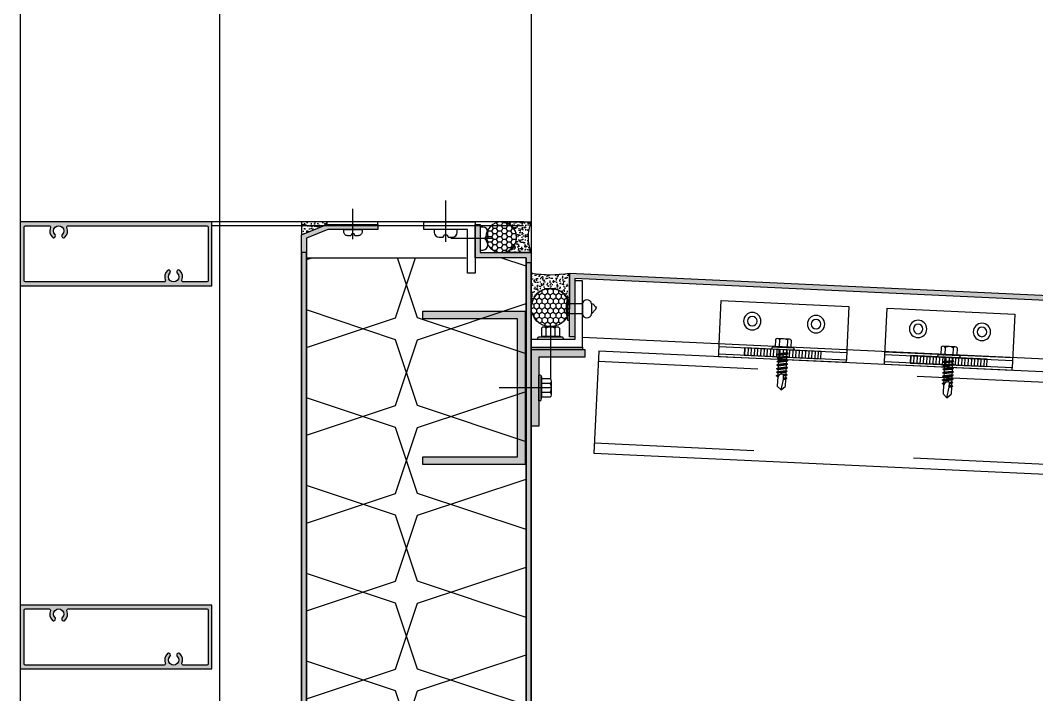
# Model space of a CAD drawing. Header units: millimetres. Extents: x 12351878 to 12381578, y 696206 to 738256.
# Drawn here: x 12366334.5 to 12366732.3, y 715543.4 to 715807.4 of the extents above; entities that cross this region are included whole.
import ezdxf

# ---------------------------------------------------------------- set-up
doc = ezdxf.new("R2010")
doc.units = ezdxf.units.MM
doc.header["$LTSCALE"] = 1000
for name, pattern in [('CENTER', [50.800000000000004, 31.75, -6.35, 6.35, -6.35]), ('CENTER2', [28.575000000000003, 19.05, -3.175, 3.175, -3.175]), ('HIDDEN', [0.125, 0.0625, -0.0625])]:
    doc.linetypes.add(name, pattern=pattern)
for name, color, linetype in [('ALUM', 1, 'Continuous'), ('ALUM-V', 11, 'Continuous'), ('ELASTOMER', 6, 'Continuous'), ('ELASTOMER-V', 241, 'Continuous'), ('ELASTROMER-V', 241, 'Continuous'), ('EXTRUSION-V', 141, 'Continuous'), ('EXTRUSION1', 4, 'Continuous'), ('EXTRUSION2', 133, 'Continuous'), ('FASTENER', 191, 'Continuous'), ('GRID', 8, 'CENTER'), ('INSUL', 8, 'HIDDEN'), ('SILICONE', 8, 'Continuous'), ('STEEL-V', 71, 'Continuous'), ('SYMBOL', 7, 'Continuous'), ('型材断面填充', 254, 'Continuous'), ('铝板断面填充', 14, 'Continuous')]:
    doc.layers.add(name, color=color, linetype=linetype)
pattern_1 = [(37.50000000000001, (-168113.4342088352, 18410.14863492221), (-0.0629933581096077, 1.926823769013158), [0, -1.52, 0, -1.7, 0, -1.625]), (7.499999999999977, (-168113.4342088352, 18410.14863492221), (1.769776705267727, 2.822146065229739), [0, -0.82, 0, -1.37, 0, -0.525]), (327.5, (-168114.6642088352, 18410.14863492221), (3.114141861751495, 0.0056590535369642), [0, -0.5, 0, -1.8, 0, -2.35]), (317.5, (-168114.6642088352, 18410.14863492221), (3.006126604572293, 0.8776755649342485), [0, -0.2499999999999994, 0, -1.179999999999995, 0, -1.349999999999995])]
pattern_2 = [(90, (777.9763210752899, -18948.4054980909), (-1.082531754731385, 1.874999999999516), [1.25, -2.5]), (210.0000000000255, (777.9763210752899, -18948.4054980909), (-1.082531754729711, -1.875000000000482), [1.249999999999997, -2.499999999999994]), (150.0000000000255, (777.9763210752899, -18948.4054980909), (-2.165063509461096, -9.662e-13), [-2.5, 1.25])]
pattern_3 = [(127.5000000000256, (777.9763210752899, -18948.4054980909), (-1.92682376901313, -0.0629933581104684), [0, -1.52, 0, -1.7, 0, -1.625]), (97.50000000002554, (777.9763210752899, -18948.4054980909), (-2.82214606523053, 1.769776705266466), [0, -0.82, 0, -1.369999999999999, 0, -0.525]), (57.50000000002556, (777.9763210752899, -18949.63549809088), (-0.0056590535383553, 3.114141861751492), [0, -0.4999999999999977, 0, -1.79999999999999, 0, -2.34999999999998]), (47.50000000002557, (777.9763210752899, -18949.63549809088), (-0.8776755649355914, 3.006126604571902), [0, -0.25, 0, -1.179999999999999, 0, -1.35])]

# ---------------------------------------------------------------- blocks, each defined once
blk = doc.blocks.new('*U174')
at = {"layer": 'INSUL'}
h = blk.add_hatch(dxfattribs=at)
h.set_pattern_fill('保温棉50', color=256, scale=4.298127259997456, angle=90, pattern_type=2)
h.set_pattern_definition([(108.4349488229, (4.298127259986088, -84.81947217989064), (-85.96254519989373, 223.5026175200561), [27.18393566857991, -244.6535006285731]), (18.43494882299999, (-81.66441793996306, -110.6082357398754), (171.925090399852, 68.7700361601878), [81.55266663119177, -190.2847696659613]), (71.565051177, (-4.298127260008826, -84.81947217989064), (6.041983059165127e-11, 34.3850180799565), [27.1839356685799, -244.6535006285729]), (161.5650511771, (-4.298127260008826, -59.0307086199059), (-85.96254520004057, 17.1925090400064), [81.55266663119174, -190.2847696659613])])
h.paths.add_polyline_path([(-1.13686837721616e-11, -71.92509039989827), (85.96254519993776, -71.92509039989827), (85.96254519993776, 289.0748985871585), (-1.13686837721616e-11, 289.0748985871585)])
blk.add_lwpolyline([(-1.13686837721616e-11, -71.92509039989827), (85.96254519993776, -71.92509039989827), (85.96254519993776, 289.0748985871585), (-1.13686837721616e-11, 289.0748985871585)], close=True, dxfattribs=at)
blk = doc.blocks.new('*U52')
at = {"linetype": 'CENTER2', "ltscale": 0.5}
blk.add_line((0, 5.682552812322683), (0, -12.18191840410441), dxfattribs=at)
at = {"color": 0, "linetype": 'ByBlock'}
blk.add_lwpolyline([(-0.6749999999992724, 2.506874680595502), (-1.174999999999272, 3.599999999998545), (-2.999999999998181, 3.600000000002183, 0.4142135623730951), (-5.399999999999636, 1.200000000000728), (-5.399999999999636, 0), (5.399999999999636, 0), (5.400000000001455, 1.19999999999709, 0.4142135623730951), (3.000000000001819, 3.599999999998545), (1.174999999999272, 3.599999999998545), (0.6749999999992724, 2.506874680595502)], format="xyb", close=True, dxfattribs=at)
blk = doc.blocks.new('*U175')
at = {"layer": 'SILICONE'}
h = blk.add_hatch(dxfattribs=at)
h.set_pattern_fill('AR-SAND', color=256, angle=360, style=0)
h.set_pattern_definition(pattern_1)
h.paths.add_polyline_path([(0, 5), (10, 1), (10, 0), (0, 0)])
at = {"layer": '铝板断面填充', "linetype": 'ByBlock'}
blk.add_hatch(color=14, dxfattribs=at).paths.add_polyline_path([(0, 362.999993372119), (-1.455191522836685e-11, 5), (10, 1), (30, 1), (30, 3), (10.3851648071286, 3), (1.999999999985448, 6.354065922845621), (2, 362.999993372119)])
at = {"layer": 'ALUM', "linetype": 'ByBlock'}
blk.add_lwpolyline([(0, 362.999993372119), (-1.455191522836685e-11, 5), (10, 1), (30, 1), (30, 3), (10.3851648071286, 3), (1.999999999985448, 6.354065922845621), (2, 362.999993372119)], close=True, dxfattribs=at)
at = {"layer": 'ELASTROMER-V', "linetype": 'HIDDEN'}
blk.add_lwpolyline([(29.99999106871837, 0), (9.999991068718373, 0), (9.999991068718373, 1), (29.99999106871837, 1)], close=True, dxfattribs=at)
at = {"layer": 'SILICONE'}
blk.add_lwpolyline([(0, 5), (10, 1), (10, 0), (0, 0)], close=True, dxfattribs=at)
at = {"layer": 'FASTENER', "xscale": 0.6666666666666666, "yscale": 0.6666666666666666, "zscale": 0.6666666666666666}
blk.add_blockref('*U52', (20.19258240355703, 3), dxfattribs=at)
blk = doc.blocks.new('*U133')
at = {"linetype": 'CENTER2', "ltscale": 0.5}
blk.add_line((0, 5.682552812322683), (0, -13.72271173098998), dxfattribs=at)
at = {"color": 0, "linetype": 'ByBlock'}
blk.add_lwpolyline([(-0.6749999999992724, 2.506874680595502), (-1.174999999999272, 3.599999999998545), (-2.999999999998181, 3.600000000002183, 0.4142135623730951), (-5.399999999999636, 1.200000000000728), (-5.399999999999636, 0), (5.399999999999636, 0), (5.400000000001455, 1.19999999999709, 0.4142135623730951), (3.000000000001819, 3.599999999998545), (1.174999999999272, 3.599999999998545), (0.6749999999992724, 2.506874680595502)], format="xyb", close=True, dxfattribs=at)
blk = doc.blocks.new('*U176')
at = {"layer": 'ELASTOMER-V', "linetype": 'ByBlock'}
h = blk.add_hatch(dxfattribs=at)
h.set_pattern_fill('HONEY', color=256, scale=10, angle=90.00000000002557, style=0)
h.set_pattern_definition(pattern_2)
edge = h.paths.add_edge_path()
edge.add_arc((6.00000064651249, 11.73395076351153), 5.999999344334356, 0, 360)
at = {"layer": 'SILICONE'}
h = blk.add_hatch(dxfattribs=at)
h.set_pattern_fill('AR-SAND', color=256, angle=90.00000000002557, style=0)
h.set_pattern_definition(pattern_3)
edge = h.paths.add_edge_path()
edge.add_line((-1.223408617079258e-06, 11.73395025841455), (0, 0))
edge.add_arc((5.999999995414328, -13.71720165333131), 14.97202795693112, 66.37509497301721, 113.62490502698279, ccw=False)
edge.add_line((11.99999999082866, 0), (11.9999999908614, 11.73395126860851))
edge.add_arc((6.000000646510671, 11.73395076350608), 5.999999344350748, -179.99999517673064, 4.8233733878078056e-06, ccw=False)
at = {"layer": '铝板断面填充', "linetype": 'ByBlock'}
h = blk.add_hatch(color=256, dxfattribs=at)
h.dxf.hatch_style = 1
h.paths.add_polyline_path([(358.9999933737297, 1.999999999880037), (333.1821086719453, 1.999999999865485), (13.99999999082866, 2), (13.9999999908614, 22), (0.9999999908613972, 22), (0.9999999908613972, 19.99999999999272), (11.9999999908614, 19.99999999999272), (11.99999999082866, 0), (333.1821086719453, -1.345145779191296e-10), (358.9999933737297, -1.272386203049462e-10)])
at = {"layer": 'ALUM'}
blk.add_lwpolyline([(358.9999933737297, 1.999999999880037), (333.1821086719453, 1.999999999865485), (13.99999999082866, 2), (13.9999999908614, 22), (0.9999999908613972, 22), (0.9999999908613972, 19.99999999999272), (11.9999999908614, 19.99999999999272), (11.99999999082866, 0), (333.1821086719453, -1.345145779191296e-10), (358.9999933737297, -1.272386203049462e-10)], close=True, dxfattribs=at)
at = {"layer": 'ELASTOMER'}
blk.add_circle((6.00000064651249, 11.73395076351153), 5.999999344334356, dxfattribs=at)
at = {"layer": 'EXTRUSION2'}
blk.add_lwpolyline([(-9.138602763414383e-09, 42), (-9.138602763414383e-09, 22), (19.9999999908614, 22), (19.9999999908614, 25), (2.999999990861397, 25), (2.999999990861397, 42)], close=True, dxfattribs=at)
at = {"layer": 'SILICONE'}
blk.add_lwpolyline([(-1.223408617079258e-06, 11.73395025841455), (0, 0), (0, 0, -0.2091377174264752), (11.99999999082866, 0), (11.9999999908614, 11.73395126860851, -1.000000000000909), (1.302159944316372e-06, 11.73395025841455)], format="xyb", dxfattribs=at)
at = {"layer": 'FASTENER', "xscale": -0.8333333333333337, "yscale": 0.8333333333333337, "zscale": 0.8333333333333337}
for p, rotation in [((2.999999990861397, 33.5), 269.9999999999745), ((6.499999990861397, 19.99999999999272), 180)]:
    blk.add_blockref('*U133', p, dxfattribs=dict(at, rotation=rotation))
blk = doc.blocks.new('*U124')
at = {"color": 0, "linetype": 'ByBlock'}
for p, q in [((-0.875, 5), (-0.875, -5)), ((0, 5), (-0.875, 5)), ((0, -5), (0, 5)), ((5.624997630190479, 2.218657823299623), (-1.13686837721616e-13, 2.218657823299566)), ((5.624997630190593, 2.218657823299623), (5.624997630190593, -2.281341051700338)), ((10.32863311995652, 1.984566056633071), (9.664351780552636, 2.218657823299225)), ((9.664351780552636, 2.218657823299225), (9.664351780552636, -2.218657823299282)), ((11.52043199358798, 0.7517718619740776), (10.32863311995652, 1.984566056633071)), ((11.81349729038254, 0.6587307906791011), (11.52043199358798, 0.7517718619740776)), ((11.52043199358798, -0.2251593866235453), (11.81349729038254, 0.6587307906791011)), ((5.624997630190479, -2.281341051700338), (0, -2.281341051700338)), ((9.664351780552636, -2.218657823299282), (11.52043199358798, -0.2251593866235453)), ((-0.875, -5), (0, -5))]:
    blk.add_line(p, q, dxfattribs=at)
for centre, radius, start, end in [((17.28676819916035, 5.684341886080801e-14), 18.83745800579347, 164.6075785064626, 195.3924214935374), ((7.644674705371643, 1.949927455767977), 2.037476747952082, 7.579036309789949, 172.4209636901999), ((7.644674705371643, -1.949927455767977), 2.037476747952082, 187.5790363098001, 352.42096369021)]:
    blk.add_arc(centre, radius, start, end, dxfattribs=at)
blk = doc.blocks.new('*U152')
at = {"linetype": 'ByBlock', "lineweight": -2}
for p, q in [((-3.542857142858338, 4.400000000008731), (-3.542857142858338, 1.14285714286234)), ((2.657142857144208, 4.857142857152212), (-2.657142857144208, 4.857142857152212)), ((-1.77142857142826, 4.400000000008731), (-1.77142857142826, 1.14285714286234)), ((1.77142857142826, 4.400000000008731), (1.77142857142826, 1.14285714286234)), ((3.542857142858338, 4.400000000008731), (3.542857142858338, 1.14285714286234)), ((-5.028571428571013, 0.5142857142927824), (-5.028571428571013, 7.275957614183426e-12)), ((5.028571428571013, 7.275957614183426e-12), (-5.028571428571013, 7.275957614183426e-12)), ((-4.685714285715221, 0.857142857152212), (-3.542857142858338, 1.14285714286234)), ((4.685714285715221, 0.857142857152212), (-4.685714285715221, 0.857142857152212)), ((3.542857142858338, 1.14285714286234), (-3.542857142858338, 1.14285714286234)), ((-2.332922000361577, 0.857142857152212), (-1.77142857142826, 1.14285714286234)), ((2.458636286075489, 0.857142857152212), (1.77142857142826, 1.14285714286234)), ((4.685714285715221, 0.857142857152212), (3.542857142858338, 1.14285714286234)), ((5.028571428571013, 0.5142857142927824), (5.028571428571013, 7.275957614183426e-12))]:
    blk.add_line(p, q, dxfattribs=at)
for centre, radius, start, end in [((-2.657142857144208, 3.770535714291327), 1.086607142857136, 35.40085557752613, 144.5991444224739), ((0, 1.196428571434808), 3.660714285714072, 61.05941179989344, 118.9405882001066), ((2.657142857144208, 3.770535714291327), 1.086607142857129, 35.40085557752613, 144.5991444224739), ((-4.685714285715221, 0.5142857142927824), 0.3428571428571428, 90, 180), ((4.685714285715221, 0.5142857142927824), 0.3428571428571428, 0, 90)]:
    blk.add_arc(centre, radius, start, end, dxfattribs=at)
at = {"layer": 'GRID', "ltscale": 0.5}
blk.add_line((0, 4.857142857159488), (0, -15.62594359264895), dxfattribs=at)
blk = doc.blocks.new('*U138')
at = {"linetype": 'ByBlock', "lineweight": -2}
for p, q in [((2.325000000000728, 4.25), (-2.325000000000728, 4.25)), ((-4.399999999999636, 0.4500000000007276), (-4.399999999999636, 0)), ((4.399999999999636, 0), (-4.399999999999636, 0)), ((-4.100000000000364, 0.75), (-3.100000000000364, 1)), ((4.100000000000364, 0.75), (-4.100000000000364, 0.75)), ((-3.100000000000364, 3.850000000000364), (-3.100000000000364, 1)), ((3.100000000000364, 1), (-3.100000000000364, 1)), ((-2.041306750315925, 0.75), (-1.549999999999272, 1)), ((-1.549999999999272, 3.850000000000364), (-1.549999999999272, 1)), ((-1.549999999999272, 0), (-1.549999999999272, -1.590192378864231)), ((1.549999999999272, 3.850000000000364), (1.549999999999272, 1)), ((2.151306750316508, 0.75), (1.549999999999272, 1)), ((1.549999999999272, 0), (1.549999999999272, -1.090192378864231)), ((3.100000000000364, 3.850000000000364), (3.100000000000364, 1)), ((4.100000000000364, 0.75), (3.100000000000364, 1)), ((4.399999999999636, 0.4500000000007276), (4.399999999999636, 0)), ((-2.110000000000582, -1.899999999999636), (2.110000000000582, -1.399999999999636)), ((-2.110000000000582, -1.899999999999636), (-1.549999999999272, -1.590192378864231)), ((-2.110000000000582, -1.899999999999636), (-1.549999999999272, -2.209807621135042)), ((-2.110000000000582, -3.299999999999272), (2.110000000000582, -2.799999999999272)), ((-2.110000000000582, -3.299999999999272), (-1.549999999999272, -2.990192378863867)), ((-2.110000000000582, -3.299999999999272), (-1.549999999999272, -3.609807621134678)), ((-1.549999999999272, -1.590192378864231), (1.549999999999272, -1.090192378864231)), ((-1.549999999999272, -2.209807621135042), (1.549999999999272, -1.709807621135042)), ((-1.549999999999272, -2.209807621135042), (-1.549999999999272, -2.990192378863867)), ((-1.549999999999272, -2.990192378863867), (1.549999999999272, -2.490192378863867)), ((-1.549999999999272, -3.609807621134678), (1.549999999999272, -3.109807621134678)), ((-1.549999999999272, -3.609807621135042), (-1.549999999999272, -4.390192378863867)), ((-1.549999999999272, -4.390192378863867), (1.549999999999273, -3.890192378863867)), ((1.549999999999272, -0.3098076211354055), (1.549999999999272, -1.090192378864231)), ((2.110000000000582, -1.399999999999636), (1.549999999999272, -1.090192378864231)), ((2.110000000000582, -1.399999999999636), (1.549999999999272, -1.709807621135042)), ((1.549999999999272, -1.709807621135042), (1.549999999999272, -2.490192378863867)), ((2.110000000000582, -2.799999999999272), (1.549999999999272, -2.490192378863867)), ((2.110000000000582, -2.799999999999272), (1.549999999999272, -3.109807621134678)), ((1.549999999999273, -3.109807621135042), (1.549999999999273, -3.890192378863867)), ((2.110000000000583, -4.199999999999273), (1.549999999999273, -3.890192378863867)), ((-2.110000000000581, -4.699999999999273), (2.110000000000583, -4.199999999999273)), ((-2.110000000000581, -4.699999999999273), (-1.549999999999272, -4.390192378863867)), ((-2.110000000000581, -4.699999999999273), (-1.549999999999272, -5.009807621134678)), ((-2.11000000000058, -6.099999999999272), (2.110000000000584, -5.599999999999272)), ((-2.11000000000058, -6.099999999999272), (-1.549999999999271, -5.790192378863867)), ((-2.11000000000058, -6.099999999999272), (-1.549999999999271, -6.409807621134678)), ((-2.110000000000579, -7.499999999999272), (2.110000000000585, -6.999999999999272)), ((-2.110000000000579, -7.499999999999272), (-1.54999999999927, -7.190192378863866)), ((-2.110000000000579, -7.499999999999272), (-1.54999999999927, -7.809807621134677)), ((-1.549999999999272, -5.009807621134678), (1.549999999999273, -4.509807621134678)), ((-1.549999999999271, -5.009807621135042), (-1.549999999999271, -5.790192378863867)), ((-1.549999999999271, -5.790192378863867), (1.549999999999274, -5.290192378863867)), ((-1.549999999999271, -6.409807621134678), (1.549999999999274, -5.909807621134678)), ((-1.54999999999927, -6.409807621135041), (-1.54999999999927, -7.190192378863866)), ((-1.54999999999927, -7.190192378863866), (1.549999999999275, -6.690192378863866)), ((-1.54999999999927, -7.809807621134677), (1.549999999999275, -7.309807621134677)), ((-1.54999999999927, -7.809807621134677), (-1.54999999999927, -8.590192378865321)), ((2.110000000000583, -4.199999999999273), (1.549999999999273, -4.509807621134678)), ((1.549999999999274, -4.509807621135042), (1.549999999999274, -5.290192378863867)), ((2.110000000000584, -5.599999999999272), (1.549999999999274, -5.290192378863867)), ((2.110000000000584, -5.599999999999272), (1.549999999999274, -5.909807621134678)), ((1.549999999999275, -5.909807621135041), (1.549999999999275, -6.690192378863866)), ((2.110000000000585, -6.999999999999272), (1.549999999999275, -6.690192378863866)), ((2.110000000000585, -6.999999999999272), (1.549999999999275, -7.309807621134677)), ((1.549999999999275, -7.309807621134677), (1.549999999999275, -8.090192378865321)), ((-2.110000000000579, -8.900000000000727), (2.110000000000585, -8.400000000000727)), ((-2.110000000000579, -8.900000000000727), (-1.54999999999927, -8.590192378865321)), ((-2.110000000000579, -8.900000000000727), (-1.54999999999927, -9.209807621136132)), ((-2.110000000000579, -10.30000000000036), (-1.54999999999927, -9.990192378864958)), ((-2.110000000000579, -10.30000000000036), (-1.141147094092955, -10.18393879649848)), ((-2.110000000000579, -10.30000000000036), (-1.54999999999927, -10.60980762113577)), ((-1.54999999999927, -8.590192378865321), (1.549999999999275, -8.090192378865321)), ((-1.54999999999927, -9.209807621136132), (1.549999999999275, -8.709807621136132)), ((-1.54999999999927, -9.209807621136132), (-1.54999999999927, -9.990192378864958)), ((-1.54999999999927, -9.990192378864958), (-0.9946989986692616, -9.891031485770508)), ((-1.54999999999927, -10.60980762113577), (-1.334865735341734, -10.57139078816108)), ((-1.54999999999927, -10.60980762113577), (-1.54999999999927, -14.40000000000073)), ((0.5619885887190348, -9.639837273735974), (1.549999999999275, -9.490192378864958)), ((0.7141825614198778, -9.953488843050945), (2.110000000000585, -9.800000000000363)), ((0.7141825614198778, -10.23227502088157), (1.549999999999275, -10.10980762113577)), ((0.7141825614198778, -11.01265977861221), (1.549999999999275, -10.89019237886459)), ((0.7141825614198778, -11.3534888430524), (2.110000000000585, -11.2)), ((0.7141825614198778, -11.63227502088303), (1.549999999999275, -11.5098076211354)), ((2.110000000000585, -8.400000000000727), (1.549999999999275, -8.090192378865321)), ((2.110000000000585, -8.400000000000727), (1.549999999999275, -8.709807621136132)), ((1.549999999999275, -8.709807621136132), (1.549999999999275, -9.490192378864958)), ((2.110000000000585, -9.800000000000363), (1.549999999999275, -9.490192378864958)), ((2.110000000000585, -9.800000000000363), (1.549999999999275, -10.10980762113577)), ((1.549999999999275, -10.10980762113577), (1.549999999999275, -10.89019237886459)), ((2.110000000000585, -11.2), (1.549999999999275, -10.89019237886459)), ((2.110000000000585, -11.2), (1.549999999999275, -11.5098076211354)), ((1.549999999999275, -11.5098076211354), (1.549999999999275, -14.40000000000073)), ((2.664535259100376e-15, -15.80000000000036), (-1.54999999999927, -14.40000000000073)), ((2.664535259100376e-15, -15.80000000000036), (1.549999999999275, -14.40000000000073))]:
    blk.add_line(p, q, dxfattribs=at)
blk.add_lwpolyline([(2.664535259100376e-15, -15.80000000000036), (0.7141825614198778, -11.63227502088303), (0.7141825614198778, -9.900899293751717, 0.4176573264866609), (0.4106596181591184, -9.60091997968011, 0.09706246058353715), (-0.9946989986692616, -9.891031485770508), (-1.54999999999927, -11.0016756527395)], format="xyb", dxfattribs=at)
for centre, radius, start, end in [((-2.325000000000728, 3.299218750000364), 0.9507812499999939, 35.40085557735623, 144.5991444226438), ((0, 1.046875), 3.203124999999813, 61.05941179989344, 118.9405882001065), ((2.325000000000728, 3.299218750000364), 0.9507812499999881, 35.40085557735623, 144.5991444226438), ((-4.100000000000364, 0.4500000000007276), 0.3, 90, 180), ((4.100000000000364, 0.4500000000007276), 0.3, 0, 90)]:
    blk.add_arc(centre, radius, start, end, dxfattribs=at)
blk = doc.blocks.new('*U135')
at = {"layer": 'EXTRUSION1', "linetype": 'HIDDEN'}
h = blk.add_hatch(dxfattribs=at)
h.set_pattern_fill('ANSI31', color=8, scale=10, angle=45, style=0)
h.set_pattern_definition([(90, (-29149.79709862045, 32516.85714957471), (-1.25, 2e-16), [])])
h.paths.add_polyline_path([(40.01243538530564, 18.06681396374486), (10.012435385302, 18.06681396396313), (9.994380437222773, 20.99983998126415), (39.99438043724824, 20.99983998104587)])
h = blk.add_hatch(dxfattribs=at)
h.set_pattern_fill('ANSI31', color=8, scale=10, angle=45, style=0)
h.set_pattern_definition([(90, (-29149.79709862045, 32581.85714957471), (-1.25, 2e-16), [])])
h.paths.add_polyline_path([(105.0124353853056, 18.06681396327192), (75.012435385302, 18.06681396348292), (75.00000000331367, 20.99983998079122), (105.0000000033391, 20.99983998057294)])
at = {"layer": 'ELASTOMER-V', "linetype": 'HIDDEN'}
for p, q in [((9.915268621796258e-05, 21.99984365353455), (9.915268257998378e-05, 20.99984365353455)), ((49.99990085400297, 21.99984365317075), (9.915268621796258e-05, 21.99984365353455)), ((49.99990085400297, 21.99984365317075), (49.9999008539957, 20.99984365317075)), ((65.00009915268622, 21.99984365306161), (65.00009915268258, 20.99984365306161)), ((114.999900854003, 21.99984365269781), (65.00009915268622, 21.99984365306161)), ((114.999900854003, 21.99984365269781), (114.9999008539957, 20.99984365269781))]:
    blk.add_line(p, q, dxfattribs=at)
at = {"layer": 'EXTRUSION-V'}
blk.add_line((3.306396934021905e-09, 18.06681396403589), (50.00000000330276, 18.0668139636721), dxfattribs=at)
at = {"layer": 'EXTRUSION-V', "linetype": 'HIDDEN'}
for p, q in [((65.0000000033064, 18.06681396355568), (115.0000000033028, 18.06681396319188)), ((65.00000000012369, 16.99999999952706), (115.0000000001237, 16.99999999916326))]:
    blk.add_line(p, q, dxfattribs=at)
at = {"layer": 'EXTRUSION-V'}
for points in [[(3.324586828057363e-09, 20.99983998134419), (1.236912794411182e-10, 17)], [(50.00000000012369, 16.9999999996362), (50.00000000332459, 20.99983998097311), (3.324586828057363e-09, 20.99983998133691)], [(65.00000000332459, 20.99983998086397), (65, -4.729372449219227e-10), (115, -8.36735125631094e-10), (115.0000000033246, 20.99983998050018), (65.00000000332459, 20.99983998086397)]]:
    blk.add_lwpolyline(points, dxfattribs=at)
at = {"layer": 'EXTRUSION-V', "linetype": 'HIDDEN'}
blk.add_lwpolyline([(1.236912794411182e-10, 17), (0, 0), (50, -3.637978807091713e-10), (50.00000000012369, 16.9999999996362)], dxfattribs=at)
at = {"layer": 'EXTRUSION1', "color": 8, "linetype": 'HIDDEN'}
for points in [[(40.01243538530564, 18.06681396374486), (10.012435385302, 18.06681396396313), (9.994380437222773, 20.99983998126415), (39.99438043724824, 20.99983998104587)], [(105.0124353853056, 18.06681396327192), (75.012435385302, 18.06681396348292), (75.00000000331367, 20.99983998079122), (105.0000000033391, 20.99983998057294)]]:
    blk.add_lwpolyline(points, close=True, dxfattribs=at)
at = {"layer": 'FASTENER'}
for centre, radius in [((12.50000000005457, 7.499999999912689), 3.410657394134659), ((12.50000000005457, 7.499999999912689), 1.875), ((37.50000000005457, 7.49999999973079), 3.410657394134659), ((37.50000000005457, 7.49999999973079), 1.875), ((77.50000000005457, 7.499999999432475), 3.410657394134659), ((77.50000000005457, 7.499999999432475), 1.875), ((102.5000000000546, 7.499999999250576), 3.410657394134659), ((102.5000000000546, 7.499999999250576), 1.875)]:
    blk.add_circle(centre, radius, dxfattribs=at)
at = {"layer": 'FASTENER', "xscale": -1, "rotation": 179.9999555529958}
for p in [(25.01239116587332, 18.06682732070774), (89.99995578387409, 18.06682732022752)]:
    blk.add_blockref('*U138', p, dxfattribs=at)
blk = doc.blocks.new('*U136')
at = {"layer": 'SILICONE'}
h = blk.add_hatch(dxfattribs=at)
h.set_pattern_fill('AR-SAND', color=256, angle=360, style=0)
h.set_pattern_definition(pattern_1)
h.paths.add_polyline_path([(0, 5), (10, 1), (10, 0), (0, 0)])
at = {"layer": '铝板断面填充', "linetype": 'ByBlock'}
blk.add_hatch(color=14, dxfattribs=at).paths.add_polyline_path([(0, 434.9999937538449), (-1.455191522836685e-11, 5), (10, 1), (30, 1), (30, 3), (10.3851648071286, 3), (1.999999999985448, 6.354065922845621), (2, 434.9999937538449)])
at = {"layer": 'ALUM', "linetype": 'ByBlock'}
blk.add_lwpolyline([(0, 434.9999937538449), (-1.455191522836685e-11, 5), (10, 1), (30, 1), (30, 3), (10.3851648071286, 3), (1.999999999985448, 6.354065922845621), (2, 434.9999937538449)], close=True, dxfattribs=at)
at = {"layer": 'ELASTROMER-V', "linetype": 'HIDDEN'}
blk.add_lwpolyline([(29.99999106871837, 0), (9.999991068718373, 0), (9.999991068718373, 1), (29.99999106871837, 1)], close=True, dxfattribs=at)
at = {"layer": 'SILICONE'}
blk.add_lwpolyline([(0, 5), (10, 1), (10, 0), (0, 0)], close=True, dxfattribs=at)
at = {"layer": 'FASTENER', "xscale": 0.6666666666666666, "yscale": 0.6666666666666666, "zscale": 0.6666666666666666}
blk.add_blockref('*U52', (20.19258240355703, 3), dxfattribs=at)
blk = doc.blocks.new('*U139')
at = {"layer": 'ELASTOMER-V', "linetype": 'ByBlock'}
h = blk.add_hatch(dxfattribs=at)
h.set_pattern_fill('HONEY', color=256, scale=10, angle=90.00000000002557, style=0)
h.set_pattern_definition(pattern_2)
edge = h.paths.add_edge_path()
edge.add_arc((6.00000064651249, 11.73395076351153), 5.999999344334356, 0, 360)
at = {"layer": 'SILICONE'}
h = blk.add_hatch(dxfattribs=at)
h.set_pattern_fill('AR-SAND', color=256, angle=90.00000000002557, style=0)
h.set_pattern_definition(pattern_3)
edge = h.paths.add_edge_path()
edge.add_line((-1.223408617079258e-06, 11.73395025841455), (0, 0))
edge.add_arc((5.999999995414328, -13.71720165333131), 14.97202795693112, 66.37509497301721, 113.62490502698279, ccw=False)
edge.add_line((11.99999999082866, 0), (11.9999999908614, 11.73395126860851))
edge.add_arc((6.000000646510671, 11.73395076350608), 5.999999344350748, -179.99999517673064, 4.8233733878078056e-06, ccw=False)
at = {"layer": '铝板断面填充', "linetype": 'ByBlock'}
h = blk.add_hatch(color=256, dxfattribs=at)
h.dxf.hatch_style = 1
h.paths.add_polyline_path([(434.9999937654673, 1.999999999853101), (409.1821090636829, 1.999999999838549), (13.99999999082866, 2), (13.9999999908614, 22), (0.9999999908613972, 22), (0.9999999908613972, 19.99999999999272), (11.9999999908614, 19.99999999999272), (11.99999999082866, 0), (409.1821090636829, -1.614508881461695e-10), (434.9999937654673, -1.541749305319861e-10)])
at = {"layer": 'ALUM'}
blk.add_lwpolyline([(434.9999937654673, 1.999999999853101), (409.1821090636829, 1.999999999838549), (13.99999999082866, 2), (13.9999999908614, 22), (0.9999999908613972, 22), (0.9999999908613972, 19.99999999999272), (11.9999999908614, 19.99999999999272), (11.99999999082866, 0), (409.1821090636829, -1.614508881461695e-10), (434.9999937654673, -1.541749305319861e-10)], close=True, dxfattribs=at)
at = {"layer": 'ELASTOMER'}
blk.add_circle((6.00000064651249, 11.73395076351153), 5.999999344334356, dxfattribs=at)
at = {"layer": 'EXTRUSION2'}
blk.add_lwpolyline([(-9.138602763414383e-09, 42), (-9.138602763414383e-09, 22), (19.9999999908614, 22), (19.9999999908614, 25), (2.999999990861397, 25), (2.999999990861397, 42)], close=True, dxfattribs=at)
at = {"layer": 'SILICONE'}
blk.add_lwpolyline([(-1.223408617079258e-06, 11.73395025841455), (0, 0), (0, 0, -0.2091377174264752), (11.99999999082866, 0), (11.9999999908614, 11.73395126860851, -1.000000000000909), (1.302159944316372e-06, 11.73395025841455)], format="xyb", dxfattribs=at)
at = {"layer": 'FASTENER', "xscale": -0.8333333333333337, "yscale": 0.8333333333333337, "zscale": 0.8333333333333337}
for p, rotation in [((2.999999990861397, 33.5), 269.9999999999745), ((6.499999990861397, 19.99999999999272), 180)]:
    blk.add_blockref('*U133', p, dxfattribs=dict(at, rotation=rotation))
blk = doc.blocks.new('gyblcqs2')
at = {"layer": 'ELASTOMER-V'}
h = blk.add_hatch(dxfattribs=at)
h.set_pattern_fill('HONEY', color=256, scale=10, angle=269.9999999999999, style=0)
h.set_pattern_definition([(270, (25283.71985613741, 8363.75359928608), (1.082531754730545, -1.875000000000001), [1.25, -2.5]), (29.9999999999998, (25283.71985613741, 8363.75359928608), (1.082531754730552, 1.874999999999999), [1.249999999999978, -2.499999999999956]), (329.9999999999999, (25283.71985613741, 8363.75359928608), (2.165063509461097, -2.935199826206087e-15), [-2.5, 1.25])])
edge = h.paths.add_edge_path()
edge.add_arc((3394.49334680289, -2577.928337322548), 7.499997059814702, 179.9999921977509, 359.9999921977509, ccw=False)
edge.add_arc((3394.493349198252, -2577.928338585305), 7.499997059814702, -7.802249115229642e-06, 179.9999921977509, ccw=False)
at = {"layer": 'SILICONE'}
h = blk.add_hatch(dxfattribs=at)
h.set_pattern_fill('AR-SAND', color=256, angle=270, style=0)
h.set_pattern_definition([(307.4999999999999, (61897.38503598794, 5833.8419184417), (1.926823769013159, 0.0629933581096073), [0, -1.519999999999998, 0, -1.699999999999998, 0, -1.624999999999998]), (277.4999999999998, (61897.38503598794, 5833.8419184417), (2.82214606522974, -1.769776705267728), [0, -0.8199999999999998, 0, -1.37, 0, -0.5249999999999999]), (237.5, (61897.38503598794, 5835.071918441681), (0.005659053536963606, -3.114141861751495), [0, -0.4999999999999991, 0, -1.799999999999996, 0, -2.349999999999993]), (227.5, (61897.38503598794, 5835.071918441681), (0.8776755649342479, -3.006126604572294), [0, -0.2499999999999997, 0, -1.179999999999997, 0, -1.349999999999998])])
edge = h.paths.add_edge_path()
edge.add_line((3401.993352232501, -2564.428343066364), (3401.993347453652, -2577.928341434686))
edge.add_arc((3394.493349198252, -2577.928339781938), 7.499998256171263, 359.9999873740325, 539.9999873740325)
edge.add_line((3386.993350941688, -2577.92833812919), (3386.993352232879, -2564.428341023624))
edge.add_arc((3394.493367502466, -2521.29456992785), 43.78095976543094, 260.136140137278, 279.8638192984554)
at = {"layer": '型材断面填充', "linetype": 'ByBlock'}
for points in [[(3344.608934435993, -2636.42835002928), (3381.608934435993, -2636.42835002928), (3381.608934435993, -2582.42835002928), (3344.608934435993, -2582.42835002928), (3344.608934435993, -2579.42835002928), (3384.608934435993, -2579.42835002928), (3384.608934435993, -2639.42835002928), (3344.608934435993, -2639.42835002928)], [(3386.993288727477, -2624.428348649642), (3386.993258588016, -2594.428348395042), (3407.993290062994, -2594.428348649642), (3407.993290027604, -2597.428348649642), (3389.993261601776, -2597.42834843148), (3389.993288727477, -2624.428348649642)]]:
    blk.add_hatch(color=256, dxfattribs=at).paths.add_polyline_path(points)
at = {"layer": '铝板断面填充', "linetype": 'ByBlock'}
blk.add_hatch(color=256, dxfattribs=at).paths.add_polyline_path([(3401.993348702788, -2589.42834781087), (3401.993352232501, -2564.428343066364), (3936.993384504691, -2589.428343066596), (3936.993384504691, -2689.428353136987), (3896.993384504691, -2689.428353136987), (3896.993384504691, -2687.428343066596), (3934.993384504691, -2687.428343066596), (3934.993384504691, -2591.337067534099), (3403.99335193634, -2566.52398339659), (3403.993348702788, -2589.428348093177)])
at = {"layer": 'ALUM', "elevation": -7.617853369399525e-08}
for points in [[(3384.000238815323, -2544.428347484209), (3261.989312889054, -2544.428347484209)], [(3384.000238815323, -2545.928347484209), (3261.989312889054, -2545.928347484209)]]:
    blk.add_lwpolyline(points, dxfattribs=at)
at = {"layer": 'ALUM'}
blk.add_lwpolyline([(3401.993348702788, -2589.42834781087), (3401.993352232501, -2564.428343066364), (3936.993384504691, -2589.428343066596), (3936.993384504691, -2689.428343066596), (3896.993384504691, -2689.428343066596), (3896.993384504691, -2687.428343066596), (3934.993384504691, -2687.428343066596), (3934.993384504691, -2591.337067534099), (3403.99335193634, -2566.52398339659), (3403.993348702788, -2589.428348093177)], close=True, dxfattribs=at)
at = {"layer": 'ALUM-V'}
blk.add_lwpolyline([(3911.993384504691, -2687.428343066596), (3911.993384504691, -2613.287398910848), (3406.993348704651, -2589.689267820097)], dxfattribs=at)
at = {"layer": 'ELASTOMER', "elevation": 1.590458152097668e-08}
blk.add_lwpolyline([(3401.993346257135, -2577.928339606617), (3401.993343863636, -2577.92833834386, -0.9999999999999999), (3386.993349744007, -2577.928336301236), (3386.993352137506, -2577.928337563993, -0.9999999999999999)], format="xyb", close=True, dxfattribs=at)
at = {"layer": 'ELASTOMER-V', "linetype": 'HIDDEN', "elevation": 1.590458152097668e-08}
blk.add_lwpolyline([(3406.993348231539, -2593.428348483983), (3406.993351209909, -2594.428348649642), (3386.993355227634, -2594.428344974993), (3386.993355363607, -2593.428344950546)], close=True, dxfattribs=at)
at = {"layer": 'EXTRUSION-V'}
for p, q in [((3264.989149881527, 3605.58174330357, 2.422591308793002e-08), (3264.989149881527, -2844.428347484209, 2.635479687953106e-08)), ((3386.999989133328, 1910.571656947373, -2.671660720812546e-08), (3387.000084385276, -2919.418214046163, 4.015512391808419e-08))]:
    blk.add_line(p, q, dxfattribs=at)
at = {"layer": 'EXTRUSION-V', "elevation": -6.907243682693404e-08}
blk.add_lwpolyline([(3186.989286676049, 3605.58174330357), (3186.989286676049, -2844.428347484209)], dxfattribs=at)
at = {"layer": 'EXTRUSION1'}
for points, elevation in [([(3344.608934435993, -2636.42835002928), (3381.608934435993, -2636.42835002928), (3381.608934435993, -2582.42835002928), (3344.608934435993, -2582.42835002928), (3344.608934435993, -2579.42835002928), (3384.608934435993, -2579.42835002928), (3384.608934435993, -2639.42835002928), (3344.608934435993, -2639.42835002928)], 1.590458152097668e-08), ([(3386.993288727477, -2624.428348649642), (3386.993258588016, -2594.428348395042), (3407.993290062994, -2594.428348649642), (3407.993290027604, -2597.428348649642), (3389.993261601776, -2597.42834843148), (3389.993288727477, -2624.428348649642)], -6.746124248882739e-08)]:
    blk.add_lwpolyline(points, close=True, dxfattribs=dict(at, elevation=elevation))
at = {"layer": 'EXTRUSION2', "elevation": 1.590458152097668e-08}
blk.add_lwpolyline([(3403.993348639458, -2590.428348076995), (3386.993351755664, -2590.42834577465), (3386.993351347744, -2593.42834577465), (3406.993348231539, -2593.428348483983), (3406.993351515383, -2567.428346395842), (3403.993351515383, -2567.428345988737)], close=True, dxfattribs=at)
at = {"layer": 'SILICONE', "elevation": 1.590458152097668e-08}
blk.add_lwpolyline([(3401.993352232501, -2564.428343066364), (3401.993347452953, -2577.928341434686, 1), (3386.993350941688, -2577.92833812919), (3386.993352232501, -2564.428341023624, 0.08629146862197319), (3401.993352232501, -2564.428346333443, -0.9999995238456828)], format="xyb", dxfattribs=at)
at = {"layer": 'STEEL-V', "linetype": 'HIDDEN'}
for p, q in [((3413.204385723919, -2598.989324003574), (3886.993384504691, -2621.128995508538)), ((3411.71068863757, -2630.954443571856), (3736.993384504691, -2646.154568630271))]:
    blk.add_line(p, q, dxfattribs=at)
at = {"layer": 'STEEL-V', "linetype": 'ByBlock'}
blk.add_lwpolyline([(3886.993384504691, -2639.428343066596), (3886.993384504691, -2617.124630696839), (3413.391097860411, -2594.993684057612), (3411.52397650294, -2634.950083517935), (3736.993384504691, -2650.158933441853), (3736.993384504691, -2639.428343066596)], close=True, dxfattribs=at)
at = {"color": 0, "linetype": 'ByBlock', "xscale": -1, "rotation": 90}
blk.add_blockref('*U139', (3386.993281792849, -2544.428347472567, -7.617853369399525e-08), dxfattribs=at)
at = {"linetype": 'ByBlock', "xscale": -1}
for name, p, rotation in [('*U136', (3296.993281792849, -2544.428347484209, -7.617853369399525e-08), 180), ('*U135', (3461.36270076409, -2575.2112947969), 177.3245504379557)]:
    blk.add_blockref(name, p, dxfattribs=dict(at, rotation=rotation))
at = {"linetype": 'ByBlock'}
blk.add_blockref('*U175', (3296.993281792849, -2919.428336438839, -6.694355303533295e-08), dxfattribs=at)
at = {"color": 0, "linetype": 'ByBlock', "rotation": 90}
blk.add_blockref('*U176', (3386.993281792849, -2919.428336450364, -6.694355303533295e-08), dxfattribs=at)
at = {"layer": 'FASTENER', "xscale": 0.8888888888888888, "yscale": 0.8888888888888888, "zscale": 0.8888888888888888}
blk.add_blockref('*U124', (3401.993352232501, -2578.428346333443, 1.590873672254493e-08), dxfattribs=at)
at = {"layer": 'FASTENER'}
blk.add_blockref('*U152', (3394.493352232501, -2590.428346792702, 1.590873672254493e-08), dxfattribs=at)
at = {"layer": 'FASTENER', "rotation": 270}
blk.add_blockref('*U152', (3389.99333480373, -2609.42835002928, 1.590458152097668e-08), dxfattribs=at)
at = {"layer": 'INSUL', "xscale": -1}
blk.add_blockref('*U174', (3384.955826992169, -2847.503246050561, -6.694355303533295e-08), dxfattribs=at)
blk = doc.blocks.new('20210923-LC06')
at = {"layer": '型材断面填充', "linetype": 'ByBlock'}
h = blk.add_hatch(color=256, dxfattribs=at)
h.paths.add_polyline_path([(75, 12.5), (0, 12.5), (0, -12.5), (75, -12.5)])
edge = h.paths.add_edge_path(flags=16)
edge.add_arc((72.99999999999272, 10.5), 0.5, 0, 90, ccw=False)
edge.add_line((73.49999999999272, 10.5), (73.49999999999272, -10.5))
edge.add_arc((72.99999999999272, -10.5), 0.5, -90, 0, ccw=False)
edge.add_line((72.99999999999272, -11), (63.70809924347122, -11))
edge.add_arc((63.70809924347122, -10.5), 0.5, 157.9756871616606, 270, ccw=False)
edge.add_arc((59.99999999996362, -8.999999999923602), 3.49999999999024, 337.9756871617368, 405.5224881743313)
edge.add_arc((61.96176195076987, -7.002128601492586), 0.6999999863657048, 45.52248817439985, 150.0000000002586)
edge.add_line((61.35554417992535, -6.652128608311614), (61.30384047733969, -6.741682048123039))
edge.add_arc((61.91005825998582, -7.091682048114308), 0.6999999999930533, 150.000000000497, 224.9738861260881)
edge.add_arc((59.99999999498687, -8.999999999916326), 1.99999999646012, -224.97388637242545, 44.97388612635791, ccw=False)
edge.add_arc((58.08994174066902, -7.091682042391767), 0.6999999964802336, 315.0261136276913, 389.999999996758)
edge.add_line((58.69615952028835, -6.741682044186746), (58.64445582000917, -6.652128608351632))
edge.add_arc((58.0382380491501, -7.002128601496224), 0.6999999863618294, 29.99999999656709, 134.4775118258088)
edge.add_arc((59.99999999995634, -8.999999999923602), 3.499999999985485, 134.4775118257521, 202.0243128383078)
edge.add_arc((56.29190075644874, -10.5), 0.5000000000078625, -89.99999999916622, 22.024312838026788, ccw=False)
edge.add_line((56.29190075645602, -11), (2, -11))
edge.add_arc((2, -10.5), 0.5, 180, 270, ccw=False)
edge.add_line((1.5, -10.5), (1.5, 10.5))
edge.add_arc((2, 10.5), 0.5, 90, 180, ccw=False)
edge.add_line((2, 11), (11.2919007564924, 11))
edge.add_arc((11.29190075648512, 10.49999999998909), 0.5000000000109139, -22.024313129871473, 89.99999999916622, ccw=False)
edge.add_arc((15.00000000499858, 8.999999975909304), 3.500000013615411, 157.9756868698486, 225.5224875408107)
edge.add_arc((13.03823803211708, 7.002128599175194), 0.7000000000041585, 225.5224875403132, 330.0000000028977)
edge.add_line((13.64445581477776, 6.652128599209391), (13.696159520332, 6.741682044186746))
edge.add_arc((13.0899417407054, 7.091682042388129), 0.6999999964831274, 330.0000000037976, 404.9738863725193)
edge.add_arc((14.99999999501597, 8.999999999916326), 1.999999996458775, -44.97388612598962, 224.9738863725727, ccw=False)
edge.add_arc((16.9100582600222, 7.091682048121584), 0.6999999999878389, 135.0261138737017, 209.9999999998008)
edge.add_line((16.30384047738335, 6.741682048130315), (16.355544179969, 6.652128608307976))
edge.add_arc((16.96176195081352, 7.002128601492586), 0.6999999863692359, 209.9999999999993, 314.4775118253916)
edge.add_arc((15.00000000002183, 8.999999999923602), 3.499999999983077, 314.477511825457, 382.0243128382527)
edge.add_arc((18.70809924351488, 10.49999999999272), 0.4999999999930083, 90, 202.0243128382656, ccw=False)
edge.add_line((18.70809924351488, 10.99999999998545), (72.99999999999272, 11))
at = {"color": 0, "linetype": 'ByBlock'}
blk.add_lwpolyline([(75, 12.5), (0, 12.5), (0, -12.5), (75, -12.5)], close=True, dxfattribs=at)
blk.add_lwpolyline([(72.99999999999272, 11, -0.4142135623731147), (73.49999999999272, 10.5), (73.49999999999272, -10.5, -0.4142135623730951), (72.99999999999272, -11), (63.70809924347122, -11, -0.5318455158548693), (63.24458683803095, -10.31249999998909, 0.303569696419431), (62.45220242653158, -6.502660764042957, 0.4903143928775128), (61.35554417992535, -6.652128608311614), (61.30384047733969, -6.741682048123039, 0.339327190915275), (61.41485796841152, -7.586431147374242, -2.41265831870223), (58.58514202763035, -7.586431141295179, 0.339327192099483), (58.69615952028835, -6.741682044186746), (58.64445582000917, -6.652128608351632, 0.4903143928944151), (57.54779757338838, -6.502660764050233, 0.3035696964186377), (56.75541316189629, -10.31249999998909, -0.5318455158544906), (56.29190075645602, -11), (2, -11, -0.4142135623730951), (1.5, -10.5), (1.5, 10.5, -0.4142135623730951), (2, 11), (11.2919007564924, 11, -0.5318455174885397), (11.75541316098679, 10.31249999761349, 0.3035696947912896), (12.5477975412723, 6.502660757421836, 0.4903143963226426), (13.64445581477776, 6.652128599209391), (13.696159520332, 6.741682044186746, 0.3393271920984405), (13.58514202766673, 7.586431141295179, -2.412658318694041), (16.41485796845518, 7.58643114737788, 0.3393271909152766), (16.30384047738335, 6.741682048130315), (16.355544179969, 6.652128608307976, 0.49031439287499), (17.45220242657524, 6.502660764039319, 0.3035696964197462), (18.24458683808189, 10.31249999998545, -0.5318455158541423), (18.70809924351488, 10.99999999998545)], format="xyb", close=True, dxfattribs=at)
blk = doc.blocks.new('gyqs08')
at = {"layer": 'EXTRUSION-V'}
blk.add_line((3264.989149881527, 3715.58177548286, 9.329834991486406e-08), (3264.98910086602, 2780.57166902523), dxfattribs=at)
blk.add_lwpolyline([(3186.989286676049, 3715.58177548286), (3186.989286676049, 2725.571613538312), (3224.500142555684, 2725.571613538312)], dxfattribs=at)
at = {"layer": 'EXTRUSION1'}
for p in [(3186.989286676049, 3143.071652515908, -6.694355303533301e-08), (3186.989286676049, 2993.071652515908, -6.694355303533301e-08)]:
    blk.add_blockref('20210923-LC06', p, dxfattribs=at)

msp = doc.modelspace()

# ---------------------------------------------------------------- block references
at = {"layer": 'SYMBOL'}
for name, p in [('gyblcqs2', (12363147.49884617, 718272.9283430667)), ('gyqs08', (12363147.49884617, 712572.9283430666))]:
    msp.add_blockref(name, p, dxfattribs=at)

doc.saveas('drawing.dxf')
